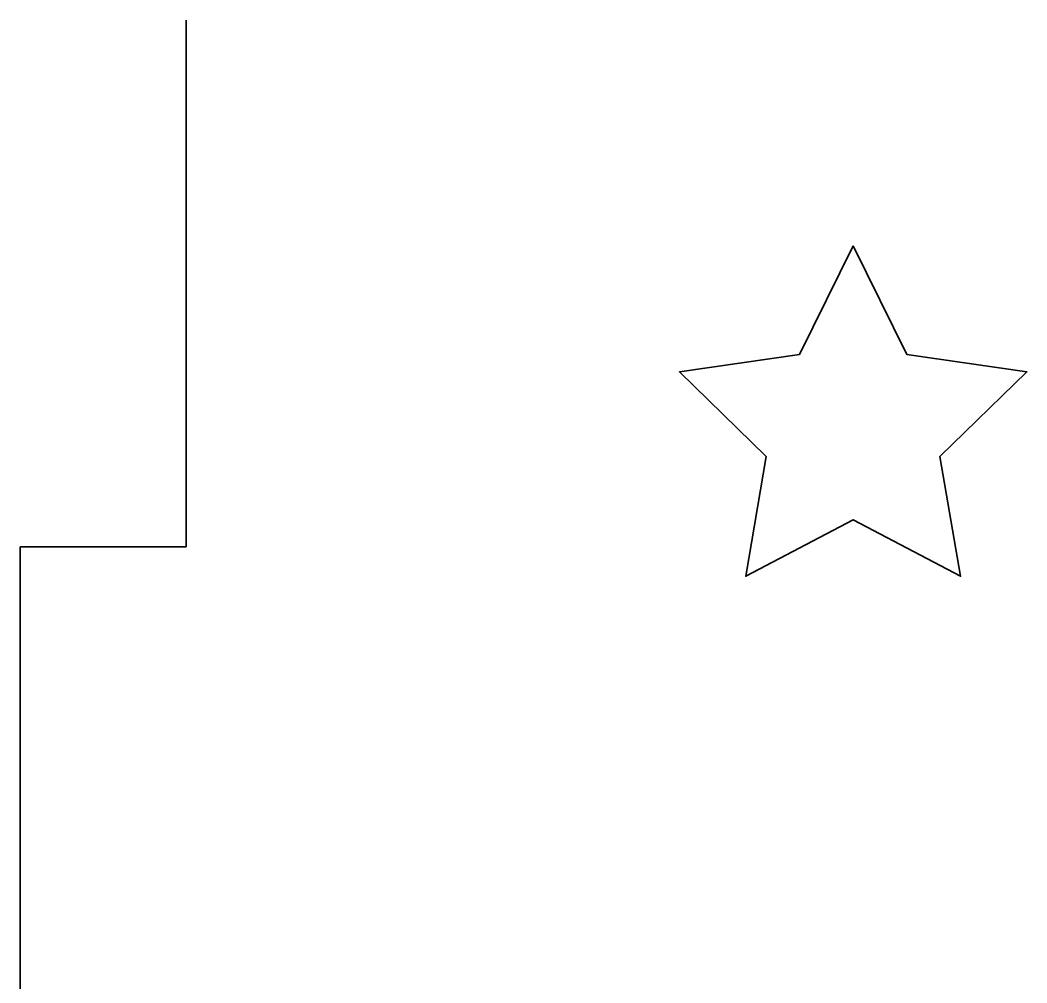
# Model space of a CAD drawing. Header units: inches. Extents: x 5 to 205, y -289 to -24.
# Drawn here: x 73 to 91.18, y -66.91 to -49.53 of the extents above; entities that cross this region are included whole.
import ezdxf

# ---------------------------------------------------------------- set-up
doc = ezdxf.new("R2010")
doc.units = ezdxf.units.IN
doc.header["$MEASUREMENT"] = 0
doc.layers.add('Capa 1', color=7, linetype='Continuous')

# ---------------------------------------------------------------- blocks, each defined once
blk = doc.blocks.new('block 2')
at = {"layer": 'Capa 1', "color": 250, "lineweight": 35, "true_color": 0x201815}
for points in [[(76, -59.036), (76, -49.531)], [(73, -59.035), (73.295, -59.035), (76, -59.035)], [(73, -68.539), (73, -59.035)], [(76, -59.036), (76, -59.036)]]:
    blk.add_lwpolyline(points, dxfattribs=at)

msp = doc.modelspace()

# ---------------------------------------------------------------- linework, layer by layer
at = {"layer": 'Capa 1', "color": 7, "lineweight": 35, "true_color": 0xffffff}
msp.add_lwpolyline([(88.041, -53.602), (89.01, -55.566), (91.178, -55.881), (89.609, -57.41), (89.98, -59.568), (88.041, -58.549), (86.103, -59.568), (86.473, -57.41), (84.904, -55.881), (87.072, -55.566), (88.041, -53.602)], dxfattribs=at)

# ---------------------------------------------------------------- block references
at = {"layer": 'Capa 1'}
msp.add_blockref('block 2', (0, 0), dxfattribs=at)

doc.saveas('drawing.dxf')
